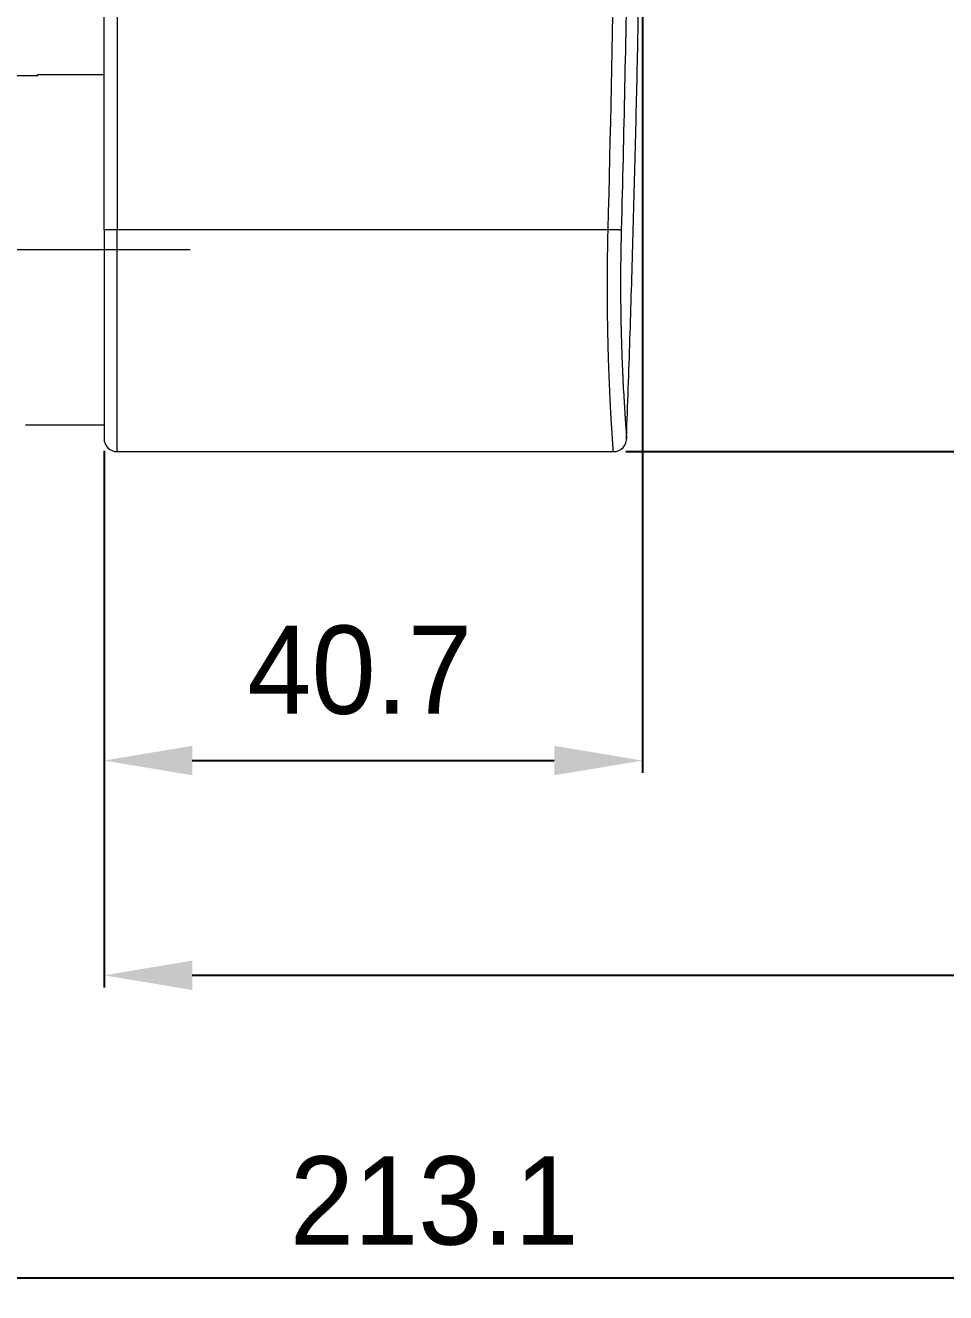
# Model space of a CAD drawing. Extents: x 8886 to 9306, y -19565 to -18971.
# Drawn here: x 9158.3 to 9210.5, y -19288.3 to -19216.5 of the extents above; entities that cross this region are included whole.
import ezdxf

# ---------------------------------------------------------------- set-up
doc = ezdxf.new("R2010")
doc.units = 0
doc.header["$MEASUREMENT"] = 0
doc.linetypes.add('CENTER', pattern=[47.5, 22, -8.5, 8.5, -8.5])
doc.linetypes.add('HIDDEN2', pattern=[4.7625, 3.175, -1.5875])
doc.layers.get('DEFPOINTS').update_dxf_attribs({"linetype": 'CONTINUOUS'})
doc.layers.add('1', color=4, linetype='HIDDEN2', lineweight=13)
doc.layers.add('5', color=2, linetype='CONTINUOUS', lineweight=9)
doc.styles.get("Standard").update_dxf_attribs({"font": ''})
doc.styles.get('Standard').set_extended_font_data('Gulim')
doc.dimstyles.new('STANDARD$0', dxfattribs={"dimtxt": 3.5, "dimasz": 2.5, "dimexe": 0.7, "dimexo": 0.7, "dimgap": 0.5, "dimtad": 3, "dimdec": 4, "dimdsep": 46, "dimtxsty": 'Standard', "dimcen": 0, "dimclrd": 2, "dimclre": 2, "dimclrt": 4, "dimadec": 0, "dimazin": 0, "dimtp": 0.2, "dimtm": 0.1, "dimtfac": 0.5, "dimtdec": 4, "dimtmove": 1, "dimatfit": 3, "dimfxl": 1, "dimtolj": 1, "dimarcsym": 0})

# ---------------------------------------------------------------- blocks, each defined once
blk = doc.blocks.new('*D10')
at = {"layer": '5', "color": 2, "lineweight": -2, "transparency": 16777216}
for p, q in [((9193.315, -19196.191), (9193.315, -19258.846)), ((9162.798, -19240.588), (9162.798, -19258.846)), ((9167.798, -19258.146), (9188.315, -19258.146))]:
    blk.add_line(p, q, dxfattribs=at)
at = {"layer": '5', "color": 2, "transparency": 16777216}
for points in [[(9167.798, -19257.312), (9167.798, -19258.979), (9162.798, -19258.146)], [(9188.315, -19257.312), (9188.315, -19258.979), (9193.315, -19258.146)]]:
    blk.add_solid(points, dxfattribs=at)
at = {"layer": 'DEFPOINTS', "color": 0, "transparency": 16777216}
for p in [(9193.315, -19195.491), (9162.798, -19239.888), (9193.315, -19258.146)]:
    blk.add_point(p, dxfattribs=at)
at = {"layer": '5', "color": 4, "transparency": 16777216, "insert": (9177.284, -19253.031), "char_height": 5, "attachment_point": 5, "bg_fill": 3, "box_fill_scale": 1.25, "bg_fill_color": 256, "bg_fill_true_color": 13158600, "bg_fill_transparency": 0}
blk.add_mtext('\\A1;40.7', dxfattribs=at)
blk = doc.blocks.new('*D11')
at = {"layer": '5', "color": 2, "lineweight": -2, "transparency": 16777216}
for p, q in [((9271.522, -19173.646), (9271.522, -19271.015)), ((9162.798, -19240.588), (9162.798, -19271.015)), ((9167.798, -19270.315), (9266.522, -19270.315))]:
    blk.add_line(p, q, dxfattribs=at)
at = {"layer": '5', "color": 2, "transparency": 16777216}
for points in [[(9167.798, -19269.482), (9167.798, -19271.149), (9162.798, -19270.315)], [(9266.522, -19269.482), (9266.522, -19271.149), (9271.522, -19270.315)]]:
    blk.add_solid(points, dxfattribs=at)
at = {"layer": 'DEFPOINTS', "color": 0, "transparency": 16777216}
for p in [(9271.522, -19172.946), (9162.798, -19239.888), (9271.522, -19270.315)]:
    blk.add_point(p, dxfattribs=at)
at = {"layer": '5', "color": 4, "transparency": 16777216, "insert": (9220.94, -19265.6), "char_height": 5, "attachment_point": 5, "bg_fill": 3, "box_fill_scale": 1.25, "bg_fill_color": 256, "bg_fill_true_color": 13158600, "bg_fill_transparency": 0}
blk.add_mtext('\\A1;145', dxfattribs=at)
blk = doc.blocks.new('*D12')
at = {"layer": '5', "color": 2, "lineweight": -2, "transparency": 16777216}
for p, q in [((9271.522, -19173.646), (9271.522, -19288.167)), ((9111.708, -19271.015), (9111.708, -19288.167)), ((9116.708, -19287.467), (9266.522, -19287.467))]:
    blk.add_line(p, q, dxfattribs=at)
at = {"layer": '5', "color": 2, "transparency": 16777216}
for points in [[(9116.708, -19286.634), (9116.708, -19288.3), (9111.708, -19287.467)], [(9266.522, -19286.634), (9266.522, -19288.3), (9271.522, -19287.467)]]:
    blk.add_solid(points, dxfattribs=at)
at = {"layer": 'DEFPOINTS', "color": 0, "transparency": 16777216}
for p in [(9271.522, -19172.946), (9111.708, -19270.315), (9271.522, -19287.467)]:
    blk.add_point(p, dxfattribs=at)
at = {"layer": '5', "color": 4, "transparency": 16777216, "insert": (9181.509, -19283.113), "char_height": 5, "attachment_point": 5, "bg_fill": 3, "box_fill_scale": 1.25, "bg_fill_color": 256, "bg_fill_true_color": 13158600, "bg_fill_transparency": 0}
blk.add_mtext('\\A1;213.1', dxfattribs=at)
blk = doc.blocks.new('*D13')
at = {"layer": '5', "color": 2, "lineweight": -2, "transparency": 16777216}
for p, q in [((9192.362, -19105.255), (9289.895, -19105.255)), ((9289.195, -19235.638), (9289.195, -19110.255)), ((9192.362, -19240.638), (9289.895, -19240.638))]:
    blk.add_line(p, q, dxfattribs=at)
at = {"layer": '5', "color": 2, "transparency": 16777216}
for points in [[(9288.362, -19110.255), (9290.029, -19110.255), (9289.195, -19105.255)], [(9288.362, -19235.638), (9290.029, -19235.638), (9289.195, -19240.638)]]:
    blk.add_solid(points, dxfattribs=at)
at = {"layer": 'DEFPOINTS', "color": 0, "transparency": 16777216}
for p in [(9191.662, -19105.255), (9289.195, -19105.255), (9191.662, -19240.638)]:
    blk.add_point(p, dxfattribs=at)
at = {"layer": '5', "color": 4, "transparency": 16777216, "insert": (9284.662, -19171.174), "char_height": 5, "attachment_point": 5, "rotation": 90, "bg_fill": 3, "box_fill_scale": 1.25, "bg_fill_color": 256, "bg_fill_true_color": 13158600, "bg_fill_transparency": 0}
blk.add_mtext('\\A1;180.5', dxfattribs=at)

msp = doc.modelspace()

# ---------------------------------------------------------------- linework, layer by layer
at = {"layer": '1', "color": 7, "linetype": 'Continuous', "lineweight": 18}
for p, q in [((9162.798, -19228.059), (9162.798, -19188.927)), ((9159.044, -19219.345), (9157.741, -19219.345)), ((9162.798, -19219.281), (9159.019, -19219.281)), ((9162.798, -19228.059), (9162.798, -19239.888)), ((9191.364, -19228.063), (9163.548, -19228.063)), ((9158.339, -19239.112), (9162.798, -19239.112)), ((9163.548, -19240.638), (9191.662, -19240.638))]:
    msp.add_line(p, q, dxfattribs=at)
at = {"layer": '1', "color": 1, "linetype": 'Continuous', "lineweight": 13}
for p in [(9163.548, -19188.936), (9163.548, -19240.638)]:
    msp.add_line(p, (9163.548, -19228.063), dxfattribs=at)
at = {"layer": '1', "color": 1, "linetype": 'CENTER', "lineweight": 13}
msp.add_line((9167.673, -19229.196), (9146.534, -19229.196), dxfattribs=at)
at = {"layer": '1', "color": 7, "linetype": 'Continuous', "lineweight": 18}
msp.add_arc((9163.548, -19239.888), 0.75, 180, 270, dxfattribs=at)
at = {"layer": '1', "color": 7, "linetype": 'Continuous', "lineweight": 18, "extrusion": (1.8389e-06, -1.126e-22, 1)}
msp.add_arc((9191.662, -19239.888, 0.018), 0.75, 270.01744, 4.40129, dxfattribs=at)
at = {"layer": '1', "color": 7, "linetype": 'Continuous', "lineweight": 18}
for points, degree in [([(9192.407, -19239.839), (9193.229, -19217.51), (9193.317, -19195.168)], 2), ([(9159.044, -19219.345), (9159.035, -19219.302), (9159.027, -19219.281), (9159.019, -19219.281)], 3), ([(9191.364, -19228.063), (9191.364, -19228.063), (9191.364, -19228.063), (9191.364, -19228.063)], 3)]:
    msp.add_open_spline(points, degree=degree, dxfattribs=at)
at = {"layer": '1', "color": 1, "linetype": 'Continuous', "lineweight": 13}
msp.add_open_spline([(9191.364, -19228.063), (9191.638, -19217.249), (9191.827, -19206.434), (9191.93, -19195.617)], degree=3, dxfattribs=at)
for points, knots in [([(9192.675, -19195.616), (9192.624, -19201.027), (9192.551, -19206.438), (9192.362, -19217.259), (9192.246, -19222.669), (9192.109, -19228.079)], [0, 0, 0, 0, 0.5, 0.5, 1, 1, 1, 1]), ([(9191.662, -19240.638), (9191.662, -19240.638), (9191.661, -19240.617), (9191.657, -19240.566), (9191.656, -19240.555), (9191.655, -19240.529), (9191.652, -19240.487), (9191.648, -19240.434), (9191.639, -19240.314), (9191.632, -19240.214), (9191.616, -19239.976), (9191.607, -19239.838), (9191.591, -19239.602), (9191.586, -19239.518), (9191.579, -19239.407), (9191.578, -19239.385), (9191.575, -19239.339), (9191.57, -19239.27), (9191.566, -19239.199), (9191.551, -19238.955), (9191.539, -19238.744), (9191.513, -19238.289), (9191.5, -19238.046), (9191.481, -19237.656), (9191.474, -19237.522), (9191.461, -19237.245), (9191.454, -19237.103), (9191.435, -19236.663), (9191.423, -19236.357), (9191.399, -19235.723), (9191.388, -19235.395), (9191.368, -19234.714), (9191.359, -19234.362), (9191.35, -19233.908), (9191.347, -19233.771), (9191.344, -19233.631), (9191.343, -19233.538), (9191.342, -19233.492), (9191.338, -19233.257), (9191.335, -19233.069), (9191.328, -19232.498), (9191.325, -19232.112), (9191.323, -19231.329), (9191.323, -19230.932), (9191.327, -19230.328), (9191.328, -19230.125), (9191.332, -19229.819), (9191.333, -19229.717), (9191.335, -19229.511), (9191.337, -19229.408), (9191.345, -19228.892), (9191.353, -19228.478), (9191.364, -19228.063)], [0, 0, 0, 0, 0.062435, 0.062435, 0.078061, 0.078061, 0.093687, 0.124939, 0.124939, 0.187443, 0.187443, 0.249948, 0.249948, 0.2812, 0.2812, 0.289013, 0.289013, 0.296826, 0.312452, 0.312452, 0.374956, 0.374956, 0.437461, 0.437461, 0.468713, 0.468713, 0.499965, 0.499965, 0.562469, 0.562469, 0.624974, 0.624974, 0.687478, 0.687478, 0.703104, 0.710917, 0.710917, 0.71873, 0.71873, 0.749983, 0.749983, 0.812487, 0.812487, 0.874991, 0.874991, 0.906243, 0.906243, 0.92187, 0.92187, 0.937496, 0.937496, 1, 1, 1, 1])]:
    msp.add_open_spline(points, degree=3, knots=knots, dxfattribs=at)
at = {"layer": '1', "color": 7, "linetype": 'Continuous', "lineweight": 18}
for points, knots in [([(9163.548, -19228.063), (9163.498, -19228.063), (9163.449, -19228.063), (9163.378, -19228.063), (9163.354, -19228.063), (9163.307, -19228.063), (9163.283, -19228.063), (9163.215, -19228.063), (9163.172, -19228.063), (9163.121, -19228.062), (9163.111, -19228.062), (9163.091, -19228.062), (9163.082, -19228.062), (9163.053, -19228.062), (9163.035, -19228.062), (9162.983, -19228.062), (9162.952, -19228.061), (9162.917, -19228.061), (9162.911, -19228.061), (9162.898, -19228.061), (9162.88, -19228.061), (9162.854, -19228.06), (9162.837, -19228.06), (9162.827, -19228.06), (9162.823, -19228.06), (9162.817, -19228.06), (9162.815, -19228.06), (9162.807, -19228.059), (9162.804, -19228.059), (9162.801, -19228.059), (9162.8, -19228.059), (9162.799, -19228.059), (9162.799, -19228.059), (9162.798, -19228.059), (9162.798, -19228.059), (9162.798, -19228.059)], [0, 0, 0, 0, 0.125, 0.125, 0.1875, 0.1875, 0.25, 0.25, 0.375, 0.375, 0.40625, 0.40625, 0.4375, 0.4375, 0.5, 0.5, 0.625, 0.625, 0.65625, 0.65625, 0.6875, 0.75, 0.8125, 0.8125, 0.84375, 0.84375, 0.875, 0.875, 0.9375, 0.9375, 0.953125, 0.953125, 0.96875, 0.96875, 1, 1, 1, 1]), ([(9192.109, -19228.079), (9192.108, -19228.079), (9192.106, -19228.079), (9192.103, -19228.079), (9192.101, -19228.079), (9192.096, -19228.079), (9192.094, -19228.079), (9192.088, -19228.079), (9192.085, -19228.079), (9192.069, -19228.079), (9192.052, -19228.078), (9192.026, -19228.078), (9192.02, -19228.078), (9192.009, -19228.078), (9192.003, -19228.078), (9191.984, -19228.077), (9191.971, -19228.077), (9191.929, -19228.076), (9191.898, -19228.076), (9191.856, -19228.075), (9191.847, -19228.075), (9191.829, -19228.074), (9191.82, -19228.074), (9191.793, -19228.073), (9191.774, -19228.073), (9191.716, -19228.072), (9191.675, -19228.071), (9191.621, -19228.07), (9191.61, -19228.069), (9191.589, -19228.069), (9191.578, -19228.068), (9191.545, -19228.068), (9191.523, -19228.067), (9191.456, -19228.065), (9191.41, -19228.064), (9191.364, -19228.063)], [0, 0, 0, 0, 0.03125, 0.03125, 0.0625, 0.0625, 0.09375, 0.09375, 0.125, 0.125, 0.25, 0.25, 0.28125, 0.28125, 0.3125, 0.3125, 0.375, 0.375, 0.5, 0.5, 0.53125, 0.53125, 0.5625, 0.5625, 0.625, 0.625, 0.75, 0.75, 0.78125, 0.78125, 0.8125, 0.8125, 0.875, 0.875, 1, 1, 1, 1]), ([(9192.109, -19228.079), (9192.099, -19228.47), (9192.09, -19228.861), (9192.082, -19229.348), (9192.081, -19229.445), (9192.078, -19229.639), (9192.074, -19229.93), (9192.072, -19230.216), (9192.068, -19230.786), (9192.068, -19231.161), (9192.071, -19231.9), (9192.074, -19232.264), (9192.081, -19232.802), (9192.084, -19232.98), (9192.088, -19233.2), (9192.089, -19233.245), (9192.091, -19233.332), (9192.093, -19233.463), (9192.096, -19233.593), (9192.106, -19234.021), (9192.115, -19234.352), (9192.135, -19234.992), (9192.146, -19235.302), (9192.164, -19235.749), (9192.17, -19235.895), (9192.18, -19236.11), (9192.183, -19236.181), (9192.189, -19236.322), (9192.193, -19236.392), (9192.209, -19236.736), (9192.222, -19236.996), (9192.249, -19237.484), (9192.262, -19237.713), (9192.288, -19238.139), (9192.3, -19238.337), (9192.315, -19238.565), (9192.32, -19238.632), (9192.324, -19238.697), (9192.327, -19238.739), (9192.328, -19238.76), (9192.335, -19238.864), (9192.341, -19238.942), (9192.356, -19239.164), (9192.365, -19239.293), (9192.382, -19239.516), (9192.389, -19239.609), (9192.397, -19239.722), (9192.4, -19239.755), (9192.403, -19239.798), (9192.404, -19239.811), (9192.406, -19239.835), (9192.407, -19239.845), (9192.411, -19239.893), (9192.412, -19239.912), (9192.412, -19239.912)], [0, 0, 0, 0, 0.062505, 0.062505, 0.078131, 0.078131, 0.093757, 0.12501, 0.12501, 0.187514, 0.187514, 0.250019, 0.250019, 0.281272, 0.281272, 0.289085, 0.289085, 0.296898, 0.312524, 0.312524, 0.375029, 0.375029, 0.437534, 0.437534, 0.468786, 0.468786, 0.484412, 0.484412, 0.500038, 0.500038, 0.562543, 0.562543, 0.625048, 0.625048, 0.687553, 0.687553, 0.703179, 0.710992, 0.710992, 0.718805, 0.718805, 0.750057, 0.750057, 0.812562, 0.812562, 0.875067, 0.875067, 0.906319, 0.906319, 0.921946, 0.921946, 0.937572, 0.937572, 1, 1, 1, 1])]:
    msp.add_open_spline(points, degree=3, knots=knots, dxfattribs=at)

# ---------------------------------------------------------------- next in the draw order: dimensions: what is measured, and where the dimension line sits
at = {"layer": '5'}
dim = msp.add_linear_dim(base=(9193.315, -19258.146), p1=(9162.798, -19239.888), p2=(9193.315, -19195.491), dimstyle='STANDARD$0', override={"dimtxt": 5, "dimasz": 5, "dimdec": 1, "dimlfac": 1.333333, "dimzin": 9, "dimtdec": 1, "dimfxl": 1.25, "dimtfill": 1}, dxfattribs=at)
dim.commit()
dim.dimension.update_dxf_attribs({"geometry": '*D10', "text_midpoint": (9177.284, -19256.101), "dimtype": 160})

# ---------------------------------------------------------------- next in the draw order: dimensions: what is measured, and where the dimension line sits
dim = msp.add_linear_dim(base=(9271.522, -19270.315), p1=(9162.798, -19239.888), p2=(9271.522, -19172.946), dimstyle='STANDARD$0', override={"dimtxt": 5, "dimasz": 5, "dimdec": 1, "dimlfac": 1.333333, "dimzin": 9, "dimtdec": 1, "dimfxl": 1.25, "dimtfill": 1}, dxfattribs=at)
dim.commit()
dim.dimension.update_dxf_attribs({"geometry": '*D11', "text_midpoint": (9220.94, -19268.67), "dimtype": 160})

# ---------------------------------------------------------------- next in the draw order: dimensions: what is measured, and where the dimension line sits
dim = msp.add_linear_dim(base=(9271.522, -19287.467), p1=(9111.708, -19270.315), p2=(9271.522, -19172.946), dimstyle='STANDARD$0', override={"dimtxt": 5, "dimasz": 5, "dimdec": 1, "dimlfac": 1.333333, "dimzin": 9, "dimtdec": 1, "dimfxl": 1.25, "dimtfill": 1}, dxfattribs=at)
dim.commit()
dim.dimension.update_dxf_attribs({"geometry": '*D12', "text_midpoint": (9181.509, -19286.183), "dimtype": 160})

# ---------------------------------------------------------------- next in the draw order: dimensions: what is measured, and where the dimension line sits
dim = msp.add_linear_dim(base=(9289.195, -19105.255), p1=(9191.662, -19240.638), p2=(9191.662, -19105.255), angle=90, dimstyle='STANDARD$0', override={"dimtxt": 5, "dimasz": 5, "dimdec": 1, "dimlfac": 1.333333, "dimzin": 9, "dimtdec": 1, "dimfxl": 1.25, "dimtfill": 1}, dxfattribs=at)
dim.commit()
dim.dimension.update_dxf_attribs({"geometry": '*D13', "text_midpoint": (9287.732, -19171.174), "dimtype": 160})

doc.saveas('drawing.dxf')
